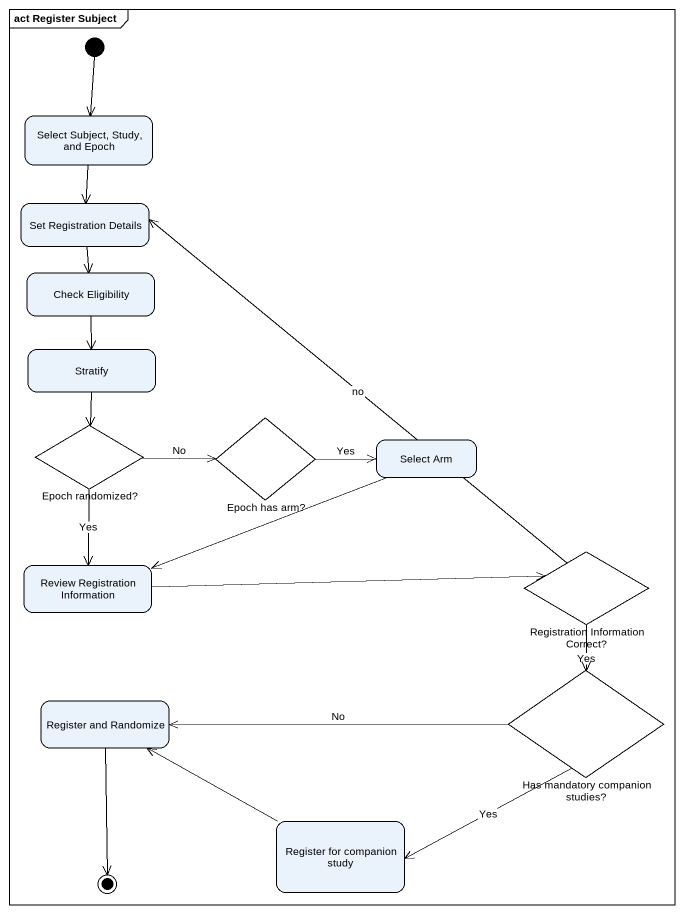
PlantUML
@startuml
mainframe act Register Subject
hide empty description
state "Select Subject, Study, and Epoch" as Select_Subject_Study_and
state "Set Registration Details" as Set_Registration_Details
state "Check Eligibility" as Check_Eligibility
state Stratify
state "Epoch has arm?" as Epoch_has_arm <<choice>>
state "Epoch randomized?" as Epoch_randomized <<choice>>
state "Select Arm" as Select_Arm
state "Review Registration Information" as Review_Registration
state "Registration Information Correct?" as Registration_Information <<choice>>
state "Has mandatory companion studies?" as Has_mandatory_companion <<choice>>
state "Register and Randomize" as Register_and_Randomize
state "Register for companion study" as Register_for_companion_study
[*] --> Select_Subject_Study_and
Select_Subject_Study_and --> Set_Registration_Details
Set_Registration_Details --> Check_Eligibility
Check_Eligibility --> Stratify
Stratify --> Epoch_randomized
Epoch_has_arm -right-> Select_Arm : Yes
Epoch_randomized -right-> Epoch_has_arm : No
Epoch_randomized --> Review_Registration : Yes
Select_Arm -left-> Review_Registration
Review_Registration -right-> Registration_Information
Registration_Information -up-> Set_Registration_Details : no
Registration_Information --> Has_mandatory_companion : Yes
Has_mandatory_companion -left-> Register_and_Randomize : No
Has_mandatory_companion -left-> Register_for_companion_study : Yes
Register_for_companion_study -left-> Register_and_Randomize
Register_and_Randomize --> [*]
@enduml
